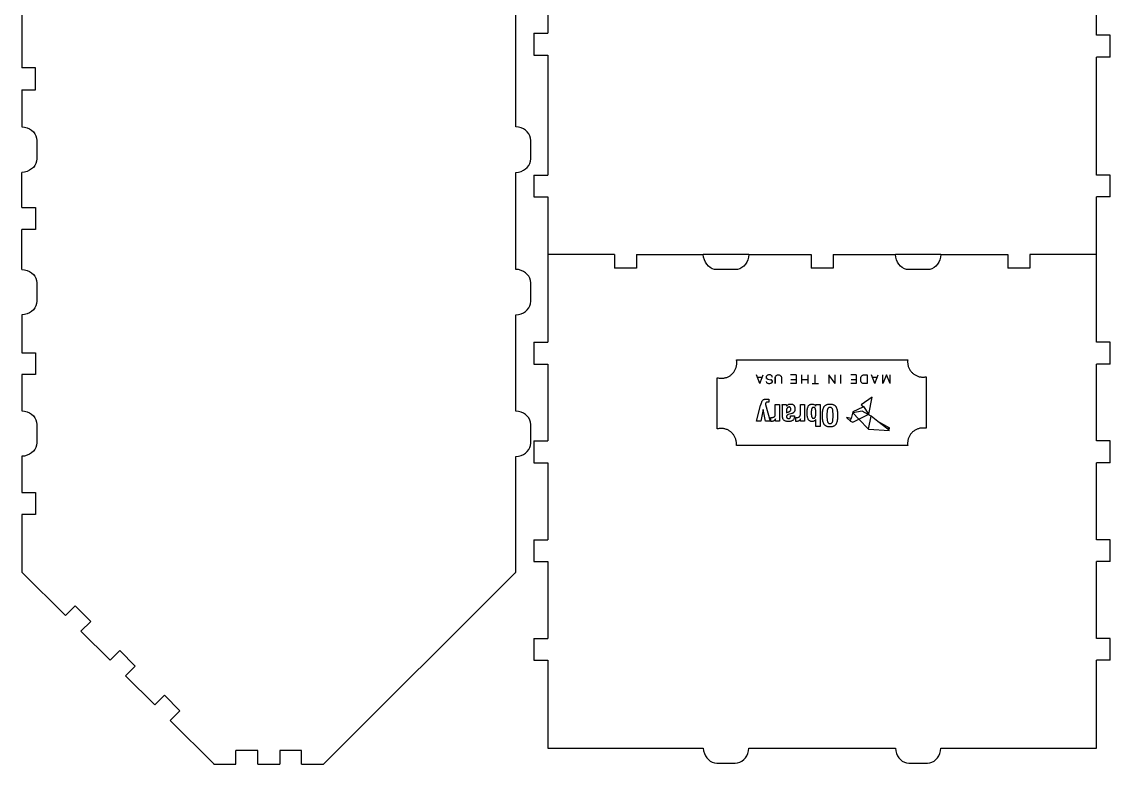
# Model space of a CAD drawing. Extents: x -198 to 198, y -280 to 280.
# Drawn here: x -198.3 to 198.3, y -280 to -9.2 of the extents above; entities that cross this region are included whole.
import ezdxf

# ---------------------------------------------------------------- set-up
doc = ezdxf.new("R2010")
doc.units = 0
doc.header["$MEASUREMENT"] = 0
doc.layers.get('0').update_dxf_attribs({"linetype": 'CONTINUOUS'})

msp = doc.modelspace()

# ---------------------------------------------------------------- linework, layer by layer
for p, q in [((-6.67, 30.81), (-6.67, -13.4)), ((193.33, -14.1), (193.33, 30.81)), ((-198.33, 0), (-198.34, -26)), ((-18.33, -47.56), (-18.33, -0.02)), ((-11.67, -13.4), (-11.67, -21.4)), ((-11.67, -13.4), (-6.67, -13.4)), ((198.33, -14.1), (193.33, -14.1)), ((198.33, -22.1), (198.33, -14.1)), ((-11.67, -21.4), (-6.67, -21.4)), ((-6.67, -21.4), (-6.67, -65.1)), ((193.33, -65.1), (193.33, -22.1)), ((198.33, -22.1), (193.33, -22.1)), ((-193.34, -26), (-198.34, -26)), ((-193.34, -34), (-193.34, -26)), ((-198.34, -34), (-193.34, -34)), ((-198.34, -34), (-198.33, -47.55)), ((-198.33, -47.55), (-197.33, -47.67)), ((-17.33, -47.68), (-18.33, -47.56)), ((-197.33, -47.67), (-196.4, -47.93)), ((-196.4, -47.93), (-195.54, -48.31)), ((-195.54, -48.31), (-194.77, -48.8)), ((-194.77, -48.8), (-194.12, -49.39)), ((-194.12, -49.39), (-193.58, -50.06)), ((-193.58, -50.06), (-193.18, -50.81)), ((-193.18, -50.81), (-192.92, -51.62)), ((-16.39, -47.93), (-17.33, -47.68)), ((-15.53, -48.31), (-16.39, -47.93)), ((-14.77, -48.8), (-15.53, -48.31)), ((-14.1, -49.39), (-14.77, -48.8)), ((-13.56, -50.06), (-14.1, -49.39)), ((-13.16, -50.81), (-13.56, -50.06)), ((-12.91, -51.62), (-13.16, -50.81)), ((-192.92, -51.62), (-192.84, -52.48)), ((-192.84, -52.48), (-192.84, -59.21)), ((-12.82, -52.49), (-12.91, -51.62)), ((-12.82, -59.22), (-12.82, -52.49)), ((-192.84, -59.21), (-192.92, -60.07)), ((-12.91, -60.08), (-12.82, -59.22)), ((-195.54, -63.39), (-196.4, -63.76)), ((-194.77, -62.9), (-195.54, -63.39)), ((-194.12, -62.31), (-194.77, -62.9)), ((-193.58, -61.63), (-194.12, -62.31)), ((-193.18, -60.88), (-193.58, -61.63)), ((-192.92, -60.07), (-193.18, -60.88)), ((-16.39, -63.77), (-15.53, -63.39)), ((-15.53, -63.39), (-14.77, -62.9)), ((-14.77, -62.9), (-14.1, -62.31)), ((-14.1, -62.31), (-13.56, -61.64)), ((-13.56, -61.64), (-13.16, -60.89)), ((-13.16, -60.89), (-12.91, -60.08)), ((-198.34, -77), (-198.33, -64.14)), ((-197.33, -64.02), (-198.33, -64.14)), ((-196.4, -63.76), (-197.33, -64.02)), ((-18.33, -64.15), (-17.33, -64.03)), ((-18.33, -99.51), (-18.33, -64.15)), ((-17.33, -64.03), (-16.39, -63.77)), ((-11.67, -65.1), (-11.67, -73.1)), ((-11.67, -65.1), (-6.67, -65.1)), ((198.33, -65.1), (193.33, -65.1)), ((198.33, -73.1), (198.33, -65.1)), ((-11.67, -73.1), (-6.67, -73.1)), ((-6.67, -73.1), (-6.67, -94.1)), ((193.33, -94.1), (193.33, -73.1)), ((198.33, -73.1), (193.33, -73.1)), ((-198.34, -77), (-193.34, -77)), ((-193.34, -77), (-193.34, -85)), ((-198.34, -99.51), (-198.34, -85)), ((-193.34, -85), (-198.34, -85)), ((17.68, -94.1), (-6.67, -94.1)), ((-6.67, -94.1), (-6.67, -126.1)), ((17.68, -94.1), (17.68, -99.1)), ((25.68, -94.1), (25.68, -99.1)), ((25.68, -94.1), (50.03, -94.1)), ((66.63, -94.1), (50.03, -94.1)), ((50.15, -95.09), (50.03, -94.1)), ((50.41, -96.03), (50.15, -95.09)), ((66.51, -95.09), (66.25, -96.03)), ((66.63, -94.1), (66.51, -95.09)), ((66.63, -94.1), (89.33, -94.1)), ((89.33, -94.1), (89.33, -99.1)), ((97.33, -94.1), (97.33, -99.1)), ((97.33, -94.1), (120.03, -94.1)), ((136.63, -94.1), (120.03, -94.1)), ((120.15, -95.09), (120.03, -94.1)), ((120.41, -96.03), (120.15, -95.09)), ((136.51, -95.09), (136.25, -96.03)), ((136.63, -94.1), (136.51, -95.09)), ((136.63, -94.1), (160.98, -94.1)), ((160.98, -94.1), (160.98, -99.1)), ((193.33, -94.1), (168.98, -94.1)), ((168.98, -94.1), (168.98, -99.1)), ((193.33, -126.1), (193.33, -94.1)), ((25.68, -99.1), (17.68, -99.1)), ((50.79, -96.89), (50.41, -96.03)), ((51.28, -97.66), (50.79, -96.89)), ((51.87, -98.32), (51.28, -97.66)), ((52.55, -98.86), (51.87, -98.32)), ((53.3, -99.27), (52.55, -98.86)), ((64.12, -98.86), (63.37, -99.27)), ((64.79, -98.32), (64.12, -98.86)), ((65.38, -97.66), (64.79, -98.32)), ((65.87, -96.89), (65.38, -97.66)), ((66.25, -96.03), (65.87, -96.89)), ((97.33, -99.1), (89.33, -99.1)), ((120.79, -96.89), (120.41, -96.03)), ((121.28, -97.66), (120.79, -96.89)), ((121.87, -98.32), (121.28, -97.66)), ((122.55, -98.86), (121.87, -98.32)), ((123.3, -99.27), (122.55, -98.86)), ((134.12, -98.86), (133.37, -99.27)), ((134.79, -98.32), (134.12, -98.86)), ((135.38, -97.66), (134.79, -98.32)), ((135.87, -96.89), (135.38, -97.66)), ((136.25, -96.03), (135.87, -96.89)), ((168.98, -99.1), (160.98, -99.1)), ((-198.34, -99.51), (-197.34, -99.63)), ((-197.34, -99.63), (-196.41, -99.89)), ((-196.41, -99.89), (-195.55, -100.27)), ((-195.55, -100.27), (-194.78, -100.76)), ((-194.78, -100.76), (-194.12, -101.34)), ((-194.12, -101.34), (-193.59, -102.02)), ((-193.59, -102.02), (-193.18, -102.77)), ((-193.18, -102.77), (-192.93, -103.58)), ((-17.33, -99.62), (-18.33, -99.51)), ((-16.39, -99.88), (-17.33, -99.62)), ((-15.53, -100.26), (-16.39, -99.88)), ((-14.77, -100.75), (-15.53, -100.26)), ((-14.11, -101.34), (-14.77, -100.75)), ((-13.57, -102.02), (-14.11, -101.34)), ((-13.17, -102.77), (-13.57, -102.02)), ((-12.91, -103.58), (-13.17, -102.77)), ((54.11, -99.52), (53.3, -99.27)), ((54.97, -99.61), (54.11, -99.52)), ((61.69, -99.61), (54.97, -99.61)), ((62.55, -99.52), (61.69, -99.61)), ((63.37, -99.27), (62.55, -99.52)), ((124.11, -99.52), (123.3, -99.27)), ((124.97, -99.61), (124.11, -99.52)), ((131.69, -99.61), (124.97, -99.61)), ((132.55, -99.52), (131.69, -99.61)), ((133.37, -99.27), (132.55, -99.52)), ((-192.93, -103.58), (-192.84, -104.44)), ((-192.84, -104.44), (-192.84, -111.16)), ((-12.83, -104.44), (-12.91, -103.58)), ((-12.82, -111.16), (-12.83, -104.44)), ((-194.78, -114.85), (-195.55, -115.34)), ((-194.12, -114.26), (-194.78, -114.85)), ((-193.58, -113.58), (-194.12, -114.26)), ((-193.18, -112.83), (-193.58, -113.58)), ((-192.92, -112.02), (-193.18, -112.83)), ((-192.84, -111.16), (-192.92, -112.02)), ((-15.53, -115.34), (-14.76, -114.85)), ((-14.76, -114.85), (-14.1, -114.26)), ((-14.1, -114.26), (-13.56, -113.59)), ((-13.56, -113.59), (-13.16, -112.84)), ((-13.16, -112.84), (-12.91, -112.03)), ((-12.91, -112.03), (-12.82, -111.16)), ((-197.34, -115.98), (-198.34, -116.1)), ((-198.34, -116.1), (-198.34, -129.91)), ((-196.4, -115.72), (-197.34, -115.98)), ((-195.55, -115.34), (-196.4, -115.72)), ((-18.33, -116.09), (-17.33, -115.98)), ((-18.33, -151.18), (-18.33, -116.09)), ((-17.33, -115.98), (-16.39, -115.72)), ((-16.39, -115.72), (-15.53, -115.34)), ((-11.67, -126.1), (-11.67, -134.1)), ((-11.67, -126.1), (-6.67, -126.1)), ((198.33, -126.1), (193.33, -126.1)), ((198.33, -134.1), (198.33, -126.1)), ((-198.34, -129.91), (-193.34, -129.91)), ((-193.34, -129.91), (-193.34, -137.91)), ((-11.67, -134.1), (-6.67, -134.1)), ((-6.67, -134.1), (-6.67, -162.1)), ((62.06, -135.03), (62.13, -134.76)), ((62.12, -132.45), (124.54, -132.45)), ((62.17, -132.74), (62.12, -132.45)), ((62.13, -134.76), (62.18, -134.48)), ((62.21, -133.03), (62.17, -132.74)), ((62.18, -134.48), (62.21, -134.2)), ((62.23, -133.33), (62.21, -133.03)), ((62.21, -134.2), (62.23, -133.92)), ((62.24, -133.63), (62.23, -133.33)), ((62.23, -133.92), (62.24, -133.63)), ((124.5, -132.82), (124.49, -133.21)), ((124.49, -133.21), (124.49, -133.5)), ((124.49, -133.5), (124.52, -133.78)), ((124.54, -132.45), (124.5, -132.82)), ((124.52, -133.78), (124.55, -134.06)), ((124.55, -134.06), (124.6, -134.34)), ((124.6, -134.34), (124.66, -134.61)), ((124.66, -134.61), (124.74, -134.88)), ((193.33, -162.1), (193.33, -134.1)), ((198.33, -134.1), (193.33, -134.1)), ((-193.34, -137.91), (-198.34, -137.91)), ((-198.34, -137.91), (-198.34, -151.11)), ((58.56, -138.9), (58.81, -138.8)), ((58.81, -138.8), (59.06, -138.69)), ((59.06, -138.69), (59.3, -138.57)), ((59.3, -138.57), (59.54, -138.43)), ((59.54, -138.43), (59.77, -138.29)), ((59.77, -138.29), (59.99, -138.13)), ((59.99, -138.13), (60.2, -137.96)), ((60.2, -137.96), (60.4, -137.79)), ((60.4, -137.79), (60.6, -137.6)), ((60.6, -137.6), (60.78, -137.4)), ((60.78, -137.4), (60.96, -137.2)), ((60.96, -137.2), (61.13, -136.99)), ((61.13, -136.99), (61.28, -136.77)), ((61.28, -136.77), (61.43, -136.54)), ((61.43, -136.54), (61.56, -136.31)), ((61.56, -136.31), (61.69, -136.06)), ((61.69, -136.06), (61.8, -135.82)), ((61.8, -135.82), (61.9, -135.56)), ((61.9, -135.56), (61.99, -135.3)), ((61.99, -135.3), (62.06, -135.03)), ((70.65, -141.18), (69.38, -138)), ((71.51, -139), (71.91, -138)), ((73, -138.62), (72.98, -138.77)), ((72.98, -138.77), (73.01, -139.04)), ((73.06, -138.48), (73, -138.62)), ((73.15, -138.34), (73.06, -138.48)), ((73.27, -138.22), (73.15, -138.34)), ((73.42, -138.12), (73.27, -138.22)), ((73.6, -138.04), (73.42, -138.12)), ((73.81, -137.99), (73.6, -138.04)), ((74.04, -137.97), (73.81, -137.99)), ((74.27, -137.99), (74.04, -137.97)), ((74.49, -138.03), (74.27, -137.99)), ((74.68, -138.1), (74.49, -138.03)), ((74.86, -138.2), (74.68, -138.1)), ((75, -138.34), (74.86, -138.2)), ((75.11, -138.51), (75, -138.34)), ((75.18, -138.71), (75.11, -138.51)), ((75.2, -138.96), (75.18, -138.71)), ((76.26, -139.01), (76.28, -138.81)), ((76.28, -138.81), (76.26, -141.18)), ((76.28, -138.81), (76.33, -138.63)), ((76.33, -138.63), (76.41, -138.45)), ((76.41, -138.45), (76.52, -138.3)), ((76.52, -138.3), (76.68, -138.18)), ((76.68, -138.18), (76.87, -138.08)), ((76.87, -138.08), (77.1, -138.02)), ((77.1, -138.02), (77.37, -138)), ((77.37, -138), (77.64, -138.02)), ((77.64, -138.02), (77.87, -138.09)), ((77.87, -138.09), (78.07, -138.18)), ((78.07, -138.18), (78.22, -138.3)), ((78.22, -138.3), (78.35, -138.45)), ((78.35, -138.45), (78.43, -138.61)), ((78.43, -138.61), (78.48, -138.8)), ((78.48, -138.8), (78.5, -139.01)), ((83.84, -138), (81.78, -138)), ((83.84, -138), (83.84, -141.16)), ((85.9, -139.76), (85.9, -138)), ((88.14, -138), (88.14, -139.76)), ((90.84, -141.18), (90.84, -138)), ((98.03, -141.18), (95.77, -138)), ((95.77, -138), (95.77, -141.18)), ((98.03, -141.18), (98.03, -138)), ((99.98, -138), (99.98, -141.18)), ((105.79, -138), (103.74, -138)), ((105.79, -138), (105.79, -139.62)), ((107.46, -138.92), (107.6, -138.57)), ((107.6, -138.57), (107.7, -138.41)), ((107.7, -138.41), (107.83, -138.28)), ((107.83, -138.28), (107.97, -138.16)), ((107.97, -138.16), (108.15, -138.07)), ((108.15, -138.07), (108.35, -138.02)), ((108.35, -138.02), (108.59, -138)), ((108.59, -138), (109.74, -138)), ((109.74, -138), (109.74, -141.18)), ((112.56, -141.18), (111.29, -138)), ((113.42, -139), (113.82, -138)), ((116.79, -138), (115.42, -141.18)), ((115.42, -141.18), (115.42, -138)), ((118.16, -141.18), (116.79, -138)), ((118.16, -141.18), (118.16, -138)), ((124.74, -134.88), (124.83, -135.14)), ((124.83, -135.14), (124.93, -135.39)), ((124.93, -135.39), (125.04, -135.64)), ((125.04, -135.64), (125.16, -135.89)), ((125.16, -135.89), (125.3, -136.12)), ((125.3, -136.12), (125.45, -136.35)), ((125.45, -136.35), (125.6, -136.57)), ((125.6, -136.57), (125.77, -136.78)), ((125.77, -136.78), (125.95, -136.98)), ((125.95, -136.98), (126.13, -137.18)), ((126.13, -137.18), (126.33, -137.37)), ((126.33, -137.37), (126.53, -137.54)), ((126.53, -137.54), (126.74, -137.71)), ((126.74, -137.71), (126.96, -137.86)), ((126.96, -137.86), (127.19, -138.01)), ((127.19, -138.01), (127.43, -138.15)), ((127.43, -138.15), (127.67, -138.27)), ((127.67, -138.27), (127.92, -138.38)), ((127.92, -138.38), (128.17, -138.48)), ((128.17, -138.48), (128.43, -138.57)), ((128.43, -138.57), (128.7, -138.65)), ((128.7, -138.65), (128.97, -138.71)), ((128.97, -138.71), (129.25, -138.76)), ((129.25, -138.76), (129.53, -138.79)), ((129.53, -138.79), (129.81, -138.82)), ((129.81, -138.82), (130.1, -138.82)), ((130.1, -138.82), (130.39, -138.82)), ((130.39, -138.82), (130.67, -138.8)), ((130.67, -138.8), (130.94, -138.76)), ((130.94, -138.76), (131.22, -138.71)), ((131.22, -138.71), (131.22, -157.48)), ((55.11, -157.71), (55.11, -139.03)), ((55.11, -139.03), (55.47, -139.12)), ((55.47, -139.12), (55.85, -139.19)), ((55.85, -139.19), (56.24, -139.23)), ((56.24, -139.23), (56.63, -139.24)), ((56.63, -139.24), (56.92, -139.24)), ((56.92, -139.24), (57.2, -139.21)), ((57.2, -139.21), (57.48, -139.18)), ((57.48, -139.18), (57.76, -139.13)), ((57.76, -139.13), (58.03, -139.07)), ((58.03, -139.07), (58.3, -138.99)), ((58.3, -138.99), (58.56, -138.9)), ((71.51, -139), (69.78, -139)), ((70.65, -141.18), (71.51, -139)), ((73.01, -139.04), (73.11, -139.27)), ((73.12, -139.27), (73.01, -139.04)), ((73.08, -140.57), (73.06, -140.38)), ((73.13, -140.73), (73.08, -140.57)), ((73.11, -139.27), (73.19, -139.37)), ((73.2, -139.37), (73.12, -139.27)), ((73.23, -140.88), (73.13, -140.73)), ((73.19, -139.37), (73.3, -139.45)), ((73.3, -139.45), (73.2, -139.37)), ((73.36, -140.99), (73.23, -140.88)), ((73.3, -139.45), (73.56, -139.55)), ((73.56, -139.55), (73.3, -139.45)), ((73.52, -141.09), (73.36, -140.99)), ((73.7, -141.15), (73.52, -141.09)), ((73.56, -139.55), (74.64, -139.78)), ((73.91, -141.2), (73.7, -141.15)), ((74.14, -141.21), (73.91, -141.2)), ((74.37, -141.19), (74.14, -141.21)), ((74.56, -141.15), (74.37, -141.19)), ((74.73, -141.07), (74.56, -141.15)), ((74.64, -139.78), (74.85, -139.86)), ((74.85, -139.85), (74.64, -139.78)), ((74.87, -140.98), (74.73, -141.07)), ((75, -139.98), (74.85, -139.86)), ((74.98, -140.86), (74.87, -140.98)), ((75.06, -140.73), (74.98, -140.86)), ((75, -139.98), (75.09, -140.17)), ((75.09, -140.17), (75, -139.98)), ((75.11, -140.59), (75.06, -140.73)), ((75.09, -140.17), (75.13, -140.44)), ((75.13, -140.44), (75.09, -140.17)), ((75.13, -140.44), (75.11, -140.59)), ((76.26, -141.18), (76.26, -139.01)), ((78.5, -139.01), (78.5, -141.18)), ((83.84, -141.16), (81.78, -141.16)), ((81.96, -139.62), (83.84, -139.62)), ((88.14, -139.76), (85.9, -139.76)), ((85.9, -141.17), (85.9, -139.76)), ((88.14, -139.76), (88.14, -141.17)), ((89.68, -141.18), (90.84, -141.18)), ((90.84, -141.18), (91.98, -141.18)), ((105.79, -141.16), (103.74, -141.16)), ((103.91, -139.62), (105.79, -139.62)), ((105.79, -139.62), (105.79, -141.16)), ((107.39, -139.63), (107.4, -139.28)), ((107.41, -139.98), (107.39, -139.63)), ((107.4, -139.28), (107.46, -138.92)), ((107.48, -140.33), (107.41, -139.98)), ((107.61, -140.65), (107.48, -140.33)), ((107.7, -140.8), (107.61, -140.65)), ((107.82, -140.93), (107.7, -140.8)), ((107.97, -141.03), (107.82, -140.93)), ((108.14, -141.11), (107.97, -141.03)), ((108.35, -141.16), (108.14, -141.11)), ((108.59, -141.18), (108.35, -141.16)), ((109.74, -141.18), (108.59, -141.18)), ((113.42, -139), (111.69, -139)), ((112.56, -141.18), (113.42, -139)), ((111.63, -146.18), (107.55, -148.88)), ((110.36, -152.32), (111.63, -146.18)), ((69.47, -154.83), (70.93, -149.2)), ((70.93, -149.2), (71.13, -148.5)), ((71.83, -150.66), (71.02, -154.83)), ((71.13, -148.5), (71.22, -148.2)), ((71.22, -148.2), (71.32, -147.95)), ((71.32, -147.95), (71.42, -147.72)), ((71.42, -147.72), (71.53, -147.53)), ((71.53, -147.53), (71.64, -147.36)), ((71.64, -147.36), (71.76, -147.23)), ((71.76, -147.23), (71.89, -147.11)), ((72.73, -154.83), (71.83, -150.66)), ((71.89, -147.11), (72.03, -147.02)), ((72.03, -147.02), (72.19, -146.95)), ((72.19, -146.95), (72.36, -146.9)), ((72.36, -146.9), (72.55, -146.86)), ((72.55, -146.86), (72.77, -146.84)), ((72.68, -148.6), (72.65, -148.79)), ((72.65, -148.79), (74.35, -154.83)), ((72.72, -148.43), (72.68, -148.6)), ((72.78, -148.29), (72.72, -148.43)), ((72.77, -146.84), (73.26, -146.82)), ((72.87, -148.17), (72.78, -148.29)), ((72.98, -148.07), (72.87, -148.17)), ((73.12, -148), (72.98, -148.07)), ((73.28, -147.96), (73.12, -148)), ((73.26, -146.82), (73.89, -146.82)), ((73.48, -147.94), (73.28, -147.96)), ((73.68, -147.95), (73.48, -147.94)), ((73.89, -147.98), (73.68, -147.95)), ((73.89, -146.82), (73.89, -147.98)), ((76.27, -148.79), (77.82, -148.79)), ((76.27, -152.42), (76.27, -148.79)), ((77.82, -148.79), (77.82, -154.83)), ((78.83, -149.04), (78.73, -148.79)), ((78.73, -148.79), (80.21, -148.79)), ((78.86, -149.17), (78.83, -149.04)), ((78.89, -149.3), (78.86, -149.17)), ((78.91, -149.59), (78.89, -149.3)), ((78.92, -149.96), (78.91, -149.59)), ((78.92, -153.14), (78.92, -149.96)), ((80.21, -148.79), (80.28, -148.94)), ((80.28, -148.94), (80.33, -149.1)), ((80.33, -149.1), (80.4, -149.42)), ((80.4, -149.42), (80.57, -149.21)), ((80.41, -150.5), (80.4, -150.62)), ((80.4, -150.62), (80.4, -151.81)), ((80.43, -150.39), (80.41, -150.5)), ((80.46, -150.29), (80.43, -150.39)), ((80.49, -150.2), (80.46, -150.29)), ((80.54, -150.11), (80.49, -150.2)), ((80.6, -150.04), (80.54, -150.11)), ((80.57, -149.21), (80.71, -149.03)), ((80.66, -149.97), (80.6, -150.04)), ((80.73, -149.91), (80.66, -149.97)), ((80.71, -149.03), (80.88, -148.9)), ((80.87, -149.81), (80.73, -149.91)), ((81.03, -149.75), (80.87, -149.81)), ((80.88, -148.9), (81.05, -148.79)), ((81.2, -149.71), (81.03, -149.75)), ((81.05, -148.79), (81.25, -148.72)), ((81.36, -149.69), (81.2, -149.71)), ((81.25, -148.72), (81.46, -148.67)), ((81.43, -149.7), (81.36, -149.69)), ((81.5, -149.71), (81.43, -149.7)), ((81.46, -148.67), (81.7, -148.65)), ((81.57, -149.73), (81.5, -149.71)), ((81.62, -149.76), (81.57, -149.73)), ((81.73, -149.84), (81.62, -149.76)), ((81.7, -148.65), (81.96, -148.64)), ((81.81, -149.94), (81.73, -149.84)), ((81.87, -150.07), (81.81, -149.94)), ((81.91, -150.21), (81.87, -150.07)), ((81.89, -150.9), (81.93, -150.73)), ((81.93, -150.37), (81.91, -150.21)), ((81.94, -150.53), (81.93, -150.37)), ((81.93, -150.73), (81.94, -150.53)), ((81.96, -148.64), (82.16, -148.65)), ((82.16, -148.65), (82.34, -148.68)), ((82.34, -148.68), (82.5, -148.73)), ((82.5, -148.73), (82.65, -148.79)), ((82.65, -148.79), (82.78, -148.88)), ((82.78, -148.88), (82.9, -148.97)), ((82.9, -148.97), (83.01, -149.08)), ((83.01, -149.08), (83.1, -149.2)), ((83.1, -149.2), (83.18, -149.33)), ((83.18, -149.33), (83.25, -149.46)), ((83.25, -149.46), (83.3, -149.61)), ((83.3, -149.61), (83.35, -149.75)), ((83.35, -149.75), (83.38, -149.91)), ((83.38, -149.91), (83.4, -150.06)), ((83.4, -150.06), (83.42, -150.37)), ((83.42, -150.57), (83.4, -150.76)), ((83.42, -150.37), (83.42, -150.57)), ((85.41, -152.42), (85.41, -148.79)), ((85.41, -148.79), (86.96, -148.79)), ((86.96, -148.79), (86.96, -154.83)), ((87.87, -151.03), (87.91, -150.69)), ((87.91, -150.69), (87.96, -150.37)), ((87.96, -150.37), (88.02, -150.08)), ((88.02, -150.08), (88.1, -149.82)), ((88.1, -149.82), (88.19, -149.59)), ((88.19, -149.59), (88.3, -149.38)), ((88.3, -149.38), (88.42, -149.2)), ((88.42, -149.2), (88.56, -149.05)), ((88.56, -149.05), (88.71, -148.92)), ((88.71, -148.92), (88.87, -148.82)), ((88.87, -148.82), (89.06, -148.74)), ((89.06, -148.74), (89.26, -148.68)), ((89.26, -148.68), (89.47, -148.65)), ((89.47, -150.61), (89.43, -150.95)), ((89.47, -148.65), (89.7, -148.64)), ((89.51, -150.46), (89.47, -150.61)), ((89.55, -150.33), (89.51, -150.46)), ((89.59, -150.21), (89.55, -150.33)), ((89.65, -150.11), (89.59, -150.21)), ((89.72, -150.02), (89.65, -150.11)), ((89.7, -148.64), (89.92, -148.65)), ((89.79, -149.95), (89.72, -150.02)), ((89.88, -149.9), (89.79, -149.95)), ((89.97, -149.86), (89.88, -149.9)), ((89.92, -148.65), (90.12, -148.68)), ((90.08, -149.84), (89.97, -149.86)), ((90.2, -149.83), (90.08, -149.84)), ((90.12, -148.68), (90.31, -148.74)), ((90.32, -149.84), (90.2, -149.83)), ((90.31, -148.74), (90.48, -148.83)), ((90.43, -149.86), (90.32, -149.84)), ((90.53, -149.9), (90.43, -149.86)), ((90.48, -148.83), (90.65, -148.94)), ((90.62, -149.95), (90.53, -149.9)), ((90.7, -150.02), (90.62, -149.95)), ((90.65, -148.94), (90.8, -149.07)), ((90.76, -150.11), (90.7, -150.02)), ((90.82, -150.21), (90.76, -150.11)), ((90.8, -149.07), (90.94, -149.24)), ((90.87, -150.33), (90.82, -150.21)), ((90.91, -150.46), (90.87, -150.33)), ((90.94, -150.61), (90.91, -150.46)), ((90.94, -149.24), (91.07, -149.43)), ((90.99, -150.95), (90.94, -150.61)), ((91.07, -149.43), (91.09, -148.79)), ((91.09, -148.79), (92.57, -148.79)), ((92.57, -148.79), (92.57, -156.81)), ((93.62, -150.76), (93.7, -150.41)), ((93.7, -150.41), (93.81, -150.1)), ((93.81, -150.1), (93.93, -149.81)), ((93.93, -149.81), (94.01, -149.67)), ((94.01, -149.67), (94.09, -149.54)), ((94.09, -149.54), (94.18, -149.42)), ((94.18, -149.42), (94.28, -149.31)), ((94.28, -149.31), (94.39, -149.21)), ((94.39, -149.21), (94.5, -149.11)), ((94.5, -149.11), (94.63, -149.02)), ((94.63, -149.02), (94.76, -148.95)), ((94.76, -148.95), (94.9, -148.87)), ((94.9, -148.87), (95.06, -148.81)), ((95.06, -148.81), (95.22, -148.76)), ((95.24, -150.7), (95.2, -150.91)), ((95.22, -148.76), (95.39, -148.72)), ((95.29, -150.51), (95.24, -150.7)), ((95.36, -150.34), (95.29, -150.51)), ((95.44, -150.2), (95.36, -150.34)), ((95.39, -148.72), (95.58, -148.68)), ((95.53, -150.08), (95.44, -150.2)), ((95.63, -149.99), (95.53, -150.08)), ((95.58, -148.68), (95.78, -148.66)), ((95.75, -149.92), (95.63, -149.99)), ((95.89, -149.87), (95.75, -149.92)), ((95.78, -148.66), (95.99, -148.64)), ((96.04, -149.84), (95.89, -149.87)), ((95.99, -148.64), (96.21, -148.64)), ((96.21, -149.83), (96.04, -149.84)), ((96.21, -148.64), (96.43, -148.64)), ((96.38, -149.84), (96.21, -149.83)), ((96.53, -149.87), (96.38, -149.84)), ((96.43, -148.64), (96.64, -148.66)), ((96.67, -149.92), (96.53, -149.87)), ((96.64, -148.66), (96.84, -148.68)), ((96.78, -149.99), (96.67, -149.92)), ((96.89, -150.08), (96.78, -149.99)), ((96.84, -148.68), (97.02, -148.72)), ((96.98, -150.2), (96.89, -150.08)), ((97.06, -150.34), (96.98, -150.2)), ((97.02, -148.72), (97.2, -148.76)), ((97.12, -150.51), (97.06, -150.34)), ((97.18, -150.7), (97.12, -150.51)), ((97.22, -150.91), (97.18, -150.7)), ((97.2, -148.76), (97.36, -148.81)), ((97.36, -148.81), (97.51, -148.87)), ((97.51, -148.87), (97.66, -148.95)), ((97.66, -148.95), (97.79, -149.02)), ((97.79, -149.02), (97.92, -149.11)), ((97.92, -149.11), (98.03, -149.21)), ((98.03, -149.21), (98.14, -149.31)), ((98.14, -149.31), (98.23, -149.42)), ((98.23, -149.42), (98.32, -149.54)), ((98.32, -149.54), (98.41, -149.67)), ((98.41, -149.67), (98.48, -149.81)), ((98.48, -149.81), (98.61, -150.1)), ((98.61, -150.1), (98.71, -150.41)), ((98.71, -150.41), (98.79, -150.76)), ((108.12, -149.71), (104.53, -151.53)), ((107.55, -148.88), (108.19, -149.67)), ((108.19, -149.67), (108.12, -149.71)), ((108.49, -149.49), (108.19, -149.67)), ((110.36, -152.32), (108.49, -149.49)), ((-198.34, -151.11), (-197.34, -151.23)), ((-197.34, -151.23), (-196.4, -151.49)), ((-196.4, -151.49), (-195.55, -151.87)), ((-195.55, -151.87), (-194.78, -152.36)), ((-194.78, -152.36), (-194.12, -152.95)), ((-194.12, -152.95), (-193.58, -153.63)), ((-193.58, -153.63), (-193.18, -154.38)), ((-193.18, -154.38), (-192.92, -155.19)), ((-17.33, -151.3), (-18.33, -151.18)), ((-16.39, -151.55), (-17.33, -151.3)), ((-15.53, -151.93), (-16.39, -151.55)), ((-14.77, -152.43), (-15.53, -151.93)), ((-14.1, -153.02), (-14.77, -152.43)), ((-13.56, -153.7), (-14.1, -153.02)), ((-13.16, -154.45), (-13.56, -153.7)), ((-12.91, -155.26), (-13.16, -154.45)), ((74.65, -154.97), (74.65, -153.49)), ((74.65, -153.49), (74.89, -153.5)), ((74.89, -153.5), (75.13, -153.51)), ((75.13, -153.51), (75.33, -153.5)), ((75.33, -153.5), (75.54, -153.45)), ((75.54, -153.45), (75.63, -153.42)), ((75.63, -153.42), (75.73, -153.38)), ((75.73, -153.38), (75.82, -153.33)), ((75.91, -154.59), (75.75, -154.73)), ((75.82, -153.33), (75.9, -153.27)), ((75.9, -153.27), (75.98, -153.2)), ((76.06, -154.42), (75.91, -154.59)), ((75.98, -153.2), (76.05, -153.12)), ((76.05, -153.12), (76.12, -153.03)), ((76.2, -154.23), (76.06, -154.42)), ((76.12, -153.03), (76.17, -152.93)), ((76.17, -152.93), (76.21, -152.82)), ((76.34, -154.02), (76.2, -154.23)), ((76.21, -152.82), (76.25, -152.7)), ((76.25, -152.7), (76.27, -152.57)), ((76.27, -152.57), (76.27, -152.42)), ((76.34, -154.83), (76.34, -154.02)), ((78.93, -153.34), (78.92, -153.14)), ((78.94, -153.53), (78.93, -153.34)), ((78.97, -153.71), (78.94, -153.53)), ((79.01, -153.89), (78.97, -153.71)), ((79.06, -154.05), (79.01, -153.89)), ((79.13, -154.2), (79.06, -154.05)), ((79.22, -154.34), (79.13, -154.2)), ((79.33, -154.47), (79.22, -154.34)), ((79.46, -154.59), (79.33, -154.47)), ((79.61, -154.69), (79.46, -154.59)), ((79.79, -154.78), (79.61, -154.69)), ((80.4, -151.81), (80.57, -151.71)), ((80.41, -153.05), (80.4, -153.19)), ((80.4, -153.19), (80.41, -153.36)), ((80.44, -152.93), (80.41, -153.05)), ((80.41, -153.36), (80.44, -153.5)), ((80.48, -152.83), (80.44, -152.93)), ((80.44, -153.5), (80.5, -153.63)), ((80.54, -152.74), (80.48, -152.83)), ((80.5, -153.63), (80.57, -153.74)), ((80.62, -152.66), (80.54, -152.74)), ((80.57, -151.71), (80.74, -151.62)), ((80.57, -153.74), (80.67, -153.82)), ((80.73, -152.59), (80.62, -152.66)), ((80.67, -153.82), (80.79, -153.88)), ((80.86, -152.54), (80.73, -152.59)), ((80.74, -151.62), (80.91, -151.56)), ((80.79, -153.88), (80.94, -153.92)), ((81.02, -152.49), (80.86, -152.54)), ((80.91, -151.56), (81.07, -151.51)), ((80.94, -153.92), (81.12, -153.94)), ((81.9, -152.25), (81.02, -152.49)), ((81.07, -151.51), (81.28, -151.45)), ((81.12, -153.94), (81.29, -153.92)), ((81.28, -151.45), (81.47, -151.38)), ((81.29, -153.92), (81.43, -153.88)), ((81.43, -153.88), (81.56, -153.81)), ((81.47, -151.38), (81.62, -151.28)), ((81.56, -153.81), (81.66, -153.72)), ((81.62, -151.28), (81.74, -151.17)), ((81.66, -153.72), (81.74, -153.61)), ((81.74, -151.17), (81.83, -151.04)), ((81.74, -153.61), (81.8, -153.47)), ((81.8, -153.47), (81.83, -153.32)), ((81.83, -151.04), (81.89, -150.9)), ((81.83, -153.32), (81.84, -153.15)), ((81.84, -153.15), (81.84, -152.98)), ((81.84, -152.98), (83.23, -152.98)), ((82.27, -152.13), (81.9, -152.25)), ((82.43, -152.07), (82.27, -152.13)), ((82.46, -154.68), (82.3, -154.77)), ((82.59, -151.99), (82.43, -152.07)), ((82.61, -154.58), (82.46, -154.68)), ((82.72, -151.91), (82.59, -151.99)), ((82.75, -154.46), (82.61, -154.58)), ((82.85, -151.83), (82.72, -151.91)), ((82.87, -154.33), (82.75, -154.46)), ((82.96, -151.73), (82.85, -151.83)), ((82.98, -154.18), (82.87, -154.33)), ((83.06, -151.62), (82.96, -151.73)), ((83.07, -154.01), (82.98, -154.18)), ((83.15, -151.51), (83.06, -151.62)), ((83.14, -153.82), (83.07, -154.01)), ((83.19, -153.61), (83.14, -153.82)), ((83.22, -151.38), (83.15, -151.51)), ((83.22, -153.38), (83.19, -153.61)), ((83.28, -151.25), (83.22, -151.38)), ((83.23, -153.13), (83.22, -153.38)), ((83.23, -152.98), (83.23, -153.13)), ((83.33, -151.1), (83.28, -151.25)), ((83.37, -150.94), (83.33, -151.1)), ((83.4, -150.76), (83.37, -150.94)), ((83.78, -154.97), (83.78, -153.49)), ((83.78, -153.49), (84.02, -153.5)), ((84.02, -153.5), (84.27, -153.51)), ((84.27, -153.51), (84.47, -153.5)), ((84.47, -153.5), (84.67, -153.45)), ((84.67, -153.45), (84.77, -153.42)), ((84.77, -153.42), (84.86, -153.38)), ((84.86, -153.38), (84.96, -153.33)), ((85.05, -154.59), (84.88, -154.73)), ((84.96, -153.33), (85.04, -153.27)), ((85.04, -153.27), (85.12, -153.2)), ((85.2, -154.42), (85.05, -154.59)), ((85.12, -153.2), (85.19, -153.12)), ((85.19, -153.12), (85.25, -153.03)), ((85.33, -154.23), (85.2, -154.42)), ((85.25, -153.03), (85.31, -152.93)), ((85.31, -152.93), (85.35, -152.82)), ((85.48, -154.02), (85.33, -154.23)), ((85.35, -152.82), (85.38, -152.7)), ((85.38, -152.7), (85.4, -152.57)), ((85.4, -152.57), (85.41, -152.42)), ((85.48, -154.83), (85.48, -154.02)), ((87.85, -151.41), (87.87, -151.03)), ((87.85, -151.81), (87.85, -151.41)), ((87.85, -152.22), (87.85, -151.81)), ((87.87, -152.59), (87.85, -152.22)), ((87.91, -152.94), (87.87, -152.59)), ((87.96, -153.26), (87.91, -152.94)), ((88.02, -153.55), (87.96, -153.26)), ((88.1, -153.81), (88.02, -153.55)), ((88.19, -154.04), (88.1, -153.81)), ((88.3, -154.24), (88.19, -154.04)), ((88.42, -154.42), (88.3, -154.24)), ((88.56, -154.58), (88.42, -154.42)), ((88.71, -154.71), (88.56, -154.58)), ((89.4, -151.35), (89.39, -151.81)), ((89.39, -151.81), (89.4, -152.28)), ((89.43, -150.95), (89.4, -151.35)), ((89.4, -152.28), (89.43, -152.68)), ((89.43, -152.68), (89.47, -153.02)), ((89.47, -153.02), (89.51, -153.17)), ((89.51, -153.17), (89.55, -153.3)), ((89.55, -153.3), (89.59, -153.42)), ((89.59, -153.42), (89.65, -153.52)), ((89.65, -153.52), (89.72, -153.6)), ((89.72, -153.6), (89.79, -153.67)), ((89.79, -153.67), (89.88, -153.73)), ((89.88, -153.73), (89.97, -153.77)), ((89.97, -153.77), (90.08, -153.79)), ((90.08, -153.79), (90.2, -153.8)), ((90.2, -153.8), (90.32, -153.79)), ((90.32, -153.79), (90.43, -153.77)), ((90.43, -153.77), (90.53, -153.73)), ((90.53, -153.73), (90.62, -153.67)), ((90.74, -154.59), (90.6, -154.71)), ((90.62, -153.67), (90.7, -153.6)), ((90.7, -153.6), (90.76, -153.52)), ((90.87, -154.44), (90.74, -154.59)), ((90.76, -153.52), (90.82, -153.42)), ((90.82, -153.42), (90.87, -153.3)), ((90.87, -153.3), (90.91, -153.17)), ((91.02, -154.27), (90.87, -154.44)), ((90.91, -153.17), (90.94, -153.02)), ((90.94, -153.02), (90.99, -152.68)), ((91.02, -151.35), (90.99, -150.95)), ((90.99, -152.68), (91.02, -152.28)), ((91.02, -151.81), (91.02, -151.35)), ((91.02, -152.28), (91.02, -151.81)), ((91.02, -156.81), (91.02, -154.27)), ((93.48, -152.35), (93.5, -151.92)), ((93.48, -152.8), (93.48, -152.35)), ((93.48, -153.25), (93.48, -152.8)), ((93.5, -153.68), (93.48, -153.25)), ((93.5, -151.92), (93.52, -151.51)), ((93.52, -154.09), (93.5, -153.68)), ((93.52, -151.51), (93.57, -151.12)), ((93.57, -154.48), (93.52, -154.09)), ((93.57, -151.12), (93.62, -150.76)), ((93.62, -154.85), (93.57, -154.48)), ((95.14, -151.43), (95.1, -152.06)), ((95.1, -152.06), (95.1, -152.8)), ((95.1, -152.8), (95.1, -153.54)), ((95.1, -153.54), (95.14, -154.17)), ((95.16, -151.16), (95.14, -151.43)), ((95.14, -154.17), (95.16, -154.44)), ((95.2, -150.91), (95.16, -151.16)), ((95.16, -154.44), (95.2, -154.68)), ((95.2, -154.68), (95.24, -154.9)), ((97.18, -154.9), (97.22, -154.68)), ((97.25, -151.16), (97.22, -150.91)), ((97.22, -154.68), (97.25, -154.44)), ((97.28, -151.43), (97.25, -151.16)), ((97.25, -154.44), (97.28, -154.17)), ((97.31, -152.06), (97.28, -151.43)), ((97.28, -154.17), (97.31, -153.54)), ((97.32, -152.8), (97.31, -152.06)), ((97.31, -153.54), (97.32, -152.8)), ((98.79, -150.76), (98.85, -151.12)), ((98.85, -154.48), (98.79, -154.85)), ((98.85, -151.12), (98.89, -151.51)), ((98.89, -154.09), (98.85, -154.48)), ((98.89, -151.51), (98.92, -151.92)), ((98.92, -153.68), (98.89, -154.09)), ((98.92, -151.92), (98.93, -152.35)), ((98.93, -153.25), (98.92, -153.68)), ((98.93, -152.35), (98.93, -152.8)), ((98.93, -152.8), (98.93, -153.25)), ((102.23, -153.59), (103.64, -154.88)), ((103.92, -153.89), (102.23, -153.59)), ((103.64, -154.88), (103.92, -153.89)), ((104.53, -151.53), (103.92, -153.89)), ((104.55, -155.18), (106.73, -154.11)), ((107.92, -151.17), (104.57, -151.81)), ((104.57, -151.81), (106.73, -154.11)), ((106.73, -154.11), (110.12, -152.44)), ((106.73, -154.11), (110.18, -157.77)), ((110.12, -152.44), (107.92, -151.17)), ((110.12, -152.44), (110.36, -152.32)), ((111.15, -153.03), (110.12, -152.44)), ((110.18, -157.77), (111.15, -153.03)), ((113.67, -154.98), (111.15, -153.03)), ((-192.92, -155.19), (-192.84, -156.05)), ((-192.84, -156.05), (-192.84, -162.76)), ((-12.82, -156.12), (-12.91, -155.26)), ((-12.82, -162.84), (-12.82, -156.12)), ((55.45, -157.63), (55.11, -157.71)), ((55.79, -157.58), (55.45, -157.63)), ((56.15, -157.54), (55.79, -157.58)), ((56.51, -157.53), (56.15, -157.54)), ((56.8, -157.54), (56.51, -157.53)), ((57.08, -157.56), (56.8, -157.54)), ((57.36, -157.6), (57.08, -157.56)), ((57.64, -157.64), (57.36, -157.6)), ((57.91, -157.71), (57.64, -157.64)), ((58.18, -157.78), (57.91, -157.71)), ((58.44, -157.87), (58.18, -157.78)), ((58.69, -157.97), (58.44, -157.87)), ((58.94, -158.08), (58.69, -157.97)), ((59.18, -158.21), (58.94, -158.08)), ((59.42, -158.34), (59.18, -158.21)), ((59.65, -158.49), (59.42, -158.34)), ((59.87, -158.65), (59.65, -158.49)), ((60.08, -158.81), (59.87, -158.65)), ((71.02, -154.83), (69.47, -154.83)), ((74.35, -154.83), (72.73, -154.83)), ((74.93, -154.99), (74.65, -154.97)), ((75.16, -154.97), (74.93, -154.99)), ((75.37, -154.92), (75.16, -154.97)), ((75.57, -154.84), (75.37, -154.92)), ((75.75, -154.73), (75.57, -154.84)), ((77.82, -154.83), (76.34, -154.83)), ((79.99, -154.85), (79.79, -154.78)), ((80.23, -154.91), (79.99, -154.85)), ((80.49, -154.96), (80.23, -154.91)), ((80.78, -154.98), (80.49, -154.96)), ((81.11, -154.99), (80.78, -154.98)), ((81.33, -154.98), (81.11, -154.99)), ((81.54, -154.97), (81.33, -154.98)), ((81.74, -154.94), (81.54, -154.97)), ((81.94, -154.89), (81.74, -154.94)), ((82.12, -154.84), (81.94, -154.89)), ((82.3, -154.77), (82.12, -154.84)), ((84.06, -154.99), (83.78, -154.97)), ((84.29, -154.97), (84.06, -154.99)), ((84.51, -154.92), (84.29, -154.97)), ((84.7, -154.84), (84.51, -154.92)), ((84.88, -154.73), (84.7, -154.84)), ((86.96, -154.83), (85.48, -154.83)), ((88.87, -154.81), (88.71, -154.71)), ((89.06, -154.89), (88.87, -154.81)), ((89.26, -154.95), (89.06, -154.89)), ((89.47, -154.98), (89.26, -154.95)), ((89.7, -154.99), (89.47, -154.98)), ((89.91, -154.98), (89.7, -154.99)), ((90.1, -154.95), (89.91, -154.98)), ((90.28, -154.89), (90.1, -154.95)), ((90.45, -154.81), (90.28, -154.89)), ((90.6, -154.71), (90.45, -154.81)), ((92.57, -156.81), (91.02, -156.81)), ((93.7, -155.19), (93.62, -154.85)), ((93.81, -155.51), (93.7, -155.19)), ((93.93, -155.8), (93.81, -155.51)), ((94.01, -155.93), (93.93, -155.8)), ((94.09, -156.06), (94.01, -155.93)), ((94.18, -156.18), (94.09, -156.06)), ((94.28, -156.29), (94.18, -156.18)), ((94.39, -156.39), (94.28, -156.29)), ((94.5, -156.49), (94.39, -156.39)), ((94.63, -156.58), (94.5, -156.49)), ((94.76, -156.66), (94.63, -156.58)), ((94.9, -156.73), (94.76, -156.66)), ((95.06, -156.79), (94.9, -156.73)), ((95.22, -156.84), (95.06, -156.79)), ((95.39, -156.89), (95.22, -156.84)), ((95.24, -154.9), (95.29, -155.09)), ((95.29, -155.09), (95.36, -155.26)), ((95.36, -155.26), (95.44, -155.4)), ((95.58, -156.92), (95.39, -156.89)), ((95.44, -155.4), (95.53, -155.52)), ((95.53, -155.52), (95.63, -155.61)), ((95.78, -156.95), (95.58, -156.92)), ((95.63, -155.61), (95.75, -155.68)), ((95.75, -155.68), (95.89, -155.74)), ((95.99, -156.96), (95.78, -156.95)), ((95.89, -155.74), (96.04, -155.77)), ((96.21, -156.97), (95.99, -156.96)), ((96.04, -155.77), (96.21, -155.78)), ((96.21, -155.78), (96.38, -155.77)), ((96.43, -156.96), (96.21, -156.97)), ((96.38, -155.77), (96.53, -155.74)), ((96.64, -156.95), (96.43, -156.96)), ((96.53, -155.74), (96.67, -155.68)), ((96.84, -156.92), (96.64, -156.95)), ((96.67, -155.68), (96.78, -155.61)), ((96.78, -155.61), (96.89, -155.52)), ((97.02, -156.89), (96.84, -156.92)), ((96.89, -155.52), (96.98, -155.4)), ((96.98, -155.4), (97.06, -155.26)), ((97.2, -156.84), (97.02, -156.89)), ((97.06, -155.26), (97.12, -155.09)), ((97.12, -155.09), (97.18, -154.9)), ((97.36, -156.79), (97.2, -156.84)), ((97.51, -156.73), (97.36, -156.79)), ((97.66, -156.66), (97.51, -156.73)), ((97.79, -156.58), (97.66, -156.66)), ((97.92, -156.49), (97.79, -156.58)), ((98.03, -156.39), (97.92, -156.49)), ((98.14, -156.29), (98.03, -156.39)), ((98.23, -156.18), (98.14, -156.29)), ((98.32, -156.06), (98.23, -156.18)), ((98.41, -155.93), (98.32, -156.06)), ((98.48, -155.8), (98.41, -155.93)), ((98.61, -155.51), (98.48, -155.8)), ((98.71, -155.19), (98.61, -155.51)), ((98.79, -154.85), (98.71, -155.19)), ((103.64, -154.88), (104.55, -155.18)), ((110.18, -157.77), (117.94, -158.29)), ((118, -157.41), (113.67, -154.98)), ((116.81, -157.41), (113.67, -154.98)), ((116.81, -157.41), (118, -157.41)), ((117.94, -158.29), (116.81, -157.41)), ((126.53, -158.65), (126.33, -158.82)), ((126.74, -158.48), (126.53, -158.65)), ((126.96, -158.32), (126.74, -158.48)), ((127.19, -158.18), (126.96, -158.32)), ((127.43, -158.04), (127.19, -158.18)), ((127.67, -157.92), (127.43, -158.04)), ((127.92, -157.81), (127.67, -157.92)), ((128.17, -157.71), (127.92, -157.81)), ((128.43, -157.62), (128.17, -157.71)), ((128.7, -157.54), (128.43, -157.62)), ((128.97, -157.48), (128.7, -157.54)), ((129.25, -157.43), (128.97, -157.48)), ((129.53, -157.39), (129.25, -157.43)), ((129.81, -157.37), (129.53, -157.39)), ((130.1, -157.37), (129.81, -157.37)), ((130.39, -157.37), (130.1, -157.37)), ((130.67, -157.39), (130.39, -157.37)), ((130.94, -157.43), (130.67, -157.39)), ((131.22, -157.48), (130.94, -157.43)), ((-11.67, -162.1), (-11.67, -170.1)), ((-11.67, -162.1), (-6.67, -162.1)), ((60.28, -158.99), (60.08, -158.81)), ((60.48, -159.17), (60.28, -158.99)), ((60.66, -159.37), (60.48, -159.17)), ((60.84, -159.57), (60.66, -159.37)), ((61, -159.78), (60.84, -159.57)), ((61.16, -160), (61, -159.78)), ((61.31, -160.23), (61.16, -160)), ((61.44, -160.47), (61.31, -160.23)), ((61.57, -160.71), (61.44, -160.47)), ((61.68, -160.96), (61.57, -160.71)), ((61.78, -161.21), (61.68, -160.96)), ((61.87, -161.47), (61.78, -161.21)), ((61.94, -161.74), (61.87, -161.47)), ((62, -162.01), (61.94, -161.74)), ((62.05, -162.29), (62, -162.01)), ((62.09, -162.57), (62.05, -162.29)), ((62.11, -162.85), (62.09, -162.57)), ((124.52, -162.4), (124.49, -162.69)), ((124.55, -162.12), (124.52, -162.4)), ((124.6, -161.85), (124.55, -162.12)), ((124.66, -161.58), (124.6, -161.85)), ((124.74, -161.31), (124.66, -161.58)), ((124.83, -161.05), (124.74, -161.31)), ((124.93, -160.79), (124.83, -161.05)), ((125.04, -160.54), (124.93, -160.79)), ((125.16, -160.3), (125.04, -160.54)), ((125.3, -160.07), (125.16, -160.3)), ((125.45, -159.84), (125.3, -160.07)), ((125.6, -159.62), (125.45, -159.84)), ((125.77, -159.41), (125.6, -159.62)), ((125.95, -159.2), (125.77, -159.41)), ((126.13, -159.01), (125.95, -159.2)), ((126.33, -158.82), (126.13, -159.01)), ((198.33, -162.1), (193.33, -162.1)), ((198.33, -170.1), (198.33, -162.1)), ((-194.77, -166.45), (-195.54, -166.94)), ((-194.11, -165.86), (-194.77, -166.45)), ((-193.58, -165.18), (-194.11, -165.86)), ((-193.17, -164.44), (-193.58, -165.18)), ((-192.92, -163.62), (-193.17, -164.44)), ((-192.84, -162.76), (-192.92, -163.62)), ((-15.53, -167.01), (-14.77, -166.52)), ((-14.77, -166.52), (-14.1, -165.93)), ((-14.1, -165.93), (-13.56, -165.26)), ((-13.56, -165.26), (-13.16, -164.51)), ((-13.16, -164.51), (-12.91, -163.7)), ((-12.91, -163.7), (-12.82, -162.84)), ((62.09, -163.75), (62.11, -163.45)), ((124.54, -163.75), (62.09, -163.75)), ((62.12, -163.14), (62.11, -162.85)), ((62.11, -163.45), (62.12, -163.14)), ((124.49, -162.69), (124.49, -162.98)), ((124.49, -162.98), (124.5, -163.37)), ((124.5, -163.37), (124.54, -163.75)), ((-198.32, -167.7), (-198.34, -180.91)), ((-197.33, -167.58), (-198.32, -167.7)), ((-196.39, -167.32), (-197.33, -167.58)), ((-195.54, -166.94), (-196.39, -167.32)), ((-18.34, -210.1), (-18.33, -167.77)), ((-18.33, -167.77), (-17.33, -167.65)), ((-17.33, -167.65), (-16.39, -167.39)), ((-16.39, -167.39), (-15.53, -167.01)), ((-11.67, -170.1), (-6.67, -170.1)), ((-6.67, -170.1), (-6.67, -198.1)), ((193.33, -198.1), (193.33, -170.1)), ((198.33, -170.1), (193.33, -170.1)), ((-198.34, -180.91), (-193.34, -180.91)), ((-193.34, -180.91), (-193.34, -188.91)), ((-193.34, -188.91), (-198.34, -188.91)), ((-198.34, -188.91), (-198.32, -209.91)), ((-11.67, -198.1), (-11.67, -206.1)), ((-11.67, -198.1), (-6.67, -198.1)), ((198.33, -198.1), (193.33, -198.1)), ((198.33, -206.1), (198.33, -198.1)), ((-11.67, -206.1), (-6.67, -206.1)), ((-6.67, -206.1), (-6.67, -234.1)), ((193.33, -234.1), (193.33, -206.1)), ((198.33, -206.1), (193.33, -206.1)), ((-182.42, -225.81), (-198.32, -209.91)), ((-88.33, -280), (-18.37, -210.1)), ((-18.37, -210.1), (-18.34, -210.1)), ((-182.42, -225.81), (-178.89, -222.28)), ((-173.23, -227.93), (-178.89, -222.28)), ((-176.77, -231.47), (-173.23, -227.93)), ((-166.16, -242.07), (-176.77, -231.47)), ((-11.67, -234.1), (-11.67, -242.1)), ((-11.67, -234.1), (-6.67, -234.1)), ((198.33, -234.1), (193.33, -234.1)), ((198.33, -242.1), (198.33, -234.1)), ((-166.16, -242.07), (-162.62, -238.54)), ((-156.96, -244.19), (-162.62, -238.54)), ((-160.5, -247.73), (-156.96, -244.19)), ((-11.67, -242.1), (-6.67, -242.1)), ((-6.67, -242.1), (-6.67, -274.1)), ((193.33, -274.1), (193.33, -242.1)), ((198.33, -242.1), (193.33, -242.1)), ((-149.89, -258.34), (-160.5, -247.73)), ((-149.89, -258.34), (-146.36, -254.8)), ((-140.7, -260.46), (-146.36, -254.8)), ((-144.23, -263.99), (-140.7, -260.46)), ((-128.34, -279.9), (-144.23, -263.99)), ((-120.33, -280), (-120.33, -275)), ((-112.33, -275), (-120.33, -275)), ((-112.33, -280), (-112.33, -275)), ((-104.33, -275), (-104.33, -280)), ((-96.34, -275), (-104.33, -275)), ((-96.34, -280), (-96.34, -275)), ((-6.67, -274.1), (50.03, -274.1)), ((50.03, -274.1), (50.15, -275.09)), ((50.15, -275.09), (50.41, -276.03)), ((50.41, -276.03), (50.79, -276.89)), ((50.79, -276.89), (51.28, -277.66)), ((51.28, -277.66), (51.87, -278.32)), ((64.79, -278.32), (65.38, -277.66)), ((65.38, -277.66), (65.87, -276.89)), ((65.87, -276.89), (66.25, -276.03)), ((66.25, -276.03), (66.51, -275.09)), ((66.51, -275.09), (66.63, -274.1)), ((66.63, -274.1), (120.03, -274.1)), ((120.03, -274.1), (120.15, -275.09)), ((120.15, -275.09), (120.41, -276.03)), ((120.41, -276.03), (120.79, -276.89)), ((120.79, -276.89), (121.28, -277.66)), ((121.28, -277.66), (121.87, -278.32)), ((134.79, -278.32), (135.38, -277.66)), ((135.38, -277.66), (135.87, -276.89)), ((135.87, -276.89), (136.25, -276.03)), ((136.25, -276.03), (136.51, -275.09)), ((136.51, -275.09), (136.63, -274.1)), ((136.63, -274.1), (193.33, -274.1)), ((-128.34, -279.96), (-128.34, -279.9)), ((-128.34, -279.96), (-120.33, -280)), ((-112.33, -280), (-104.33, -280)), ((-96.34, -280), (-88.33, -280)), ((51.87, -278.32), (52.55, -278.86)), ((52.55, -278.86), (53.3, -279.26)), ((53.3, -279.26), (54.11, -279.51)), ((54.11, -279.51), (54.97, -279.6)), ((54.97, -279.6), (61.69, -279.6)), ((61.69, -279.6), (62.55, -279.51)), ((62.55, -279.51), (63.37, -279.26)), ((63.37, -279.26), (64.12, -278.86)), ((64.12, -278.86), (64.79, -278.32)), ((121.87, -278.32), (122.55, -278.86)), ((122.55, -278.86), (123.3, -279.26)), ((123.3, -279.26), (124.11, -279.51)), ((124.11, -279.51), (124.97, -279.6)), ((124.97, -279.6), (131.69, -279.6)), ((131.69, -279.6), (132.55, -279.51)), ((132.55, -279.51), (133.37, -279.26)), ((133.37, -279.26), (134.12, -278.86)), ((134.12, -278.86), (134.79, -278.32))]:
    msp.add_line(p, q)

doc.saveas('drawing.dxf')
